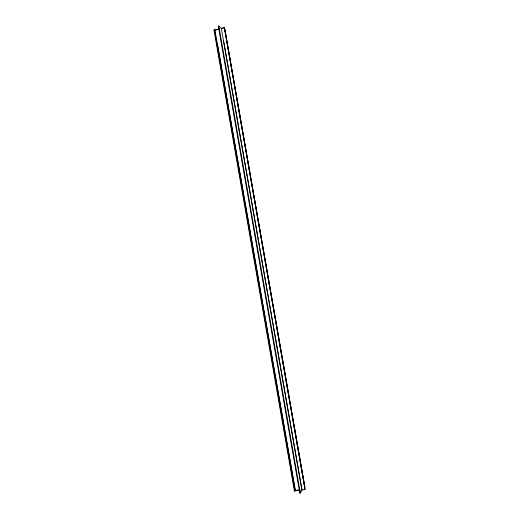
<?xml version="1.0" encoding="UTF-8"?>
<svg xmlns="http://www.w3.org/2000/svg" width="519" height="519" viewBox="0 0 519 519"><rect width="100%" height="100%" fill="white"/><g stroke="black" fill="none" stroke-linecap="round" stroke-linejoin="round"><path stroke-width="0.78" d="M301.883 489.949L305.088 489.488L224.474 27.728L221.321 28.383L218.778 25.95L218.304 26.073L299.807 493.05L300.293 493.005L301.883 489.949L221.321 28.383M299.807 493.05L301.085 490.604M294.915 491.169L295.253 490.546L214.905 30.076L214.379 29.589L213.912 29.706L294.435 491.214L294.915 491.169L214.379 29.589M214.905 30.076L219.368 28.895M215.061 30.212L219.518 29.038M221.464 28.519L223.721 27.929M299.963 489.949L295.35 490.371L217.422 43.771M295.253 490.546L299.865 490.131M224.325 27.585L304.997 489.664M223.553 40.488L301.98 489.767M218.778 25.95L300.293 493.005M304.887 487.192L224.928 29.894L304.887 487.192"/></g></svg>
